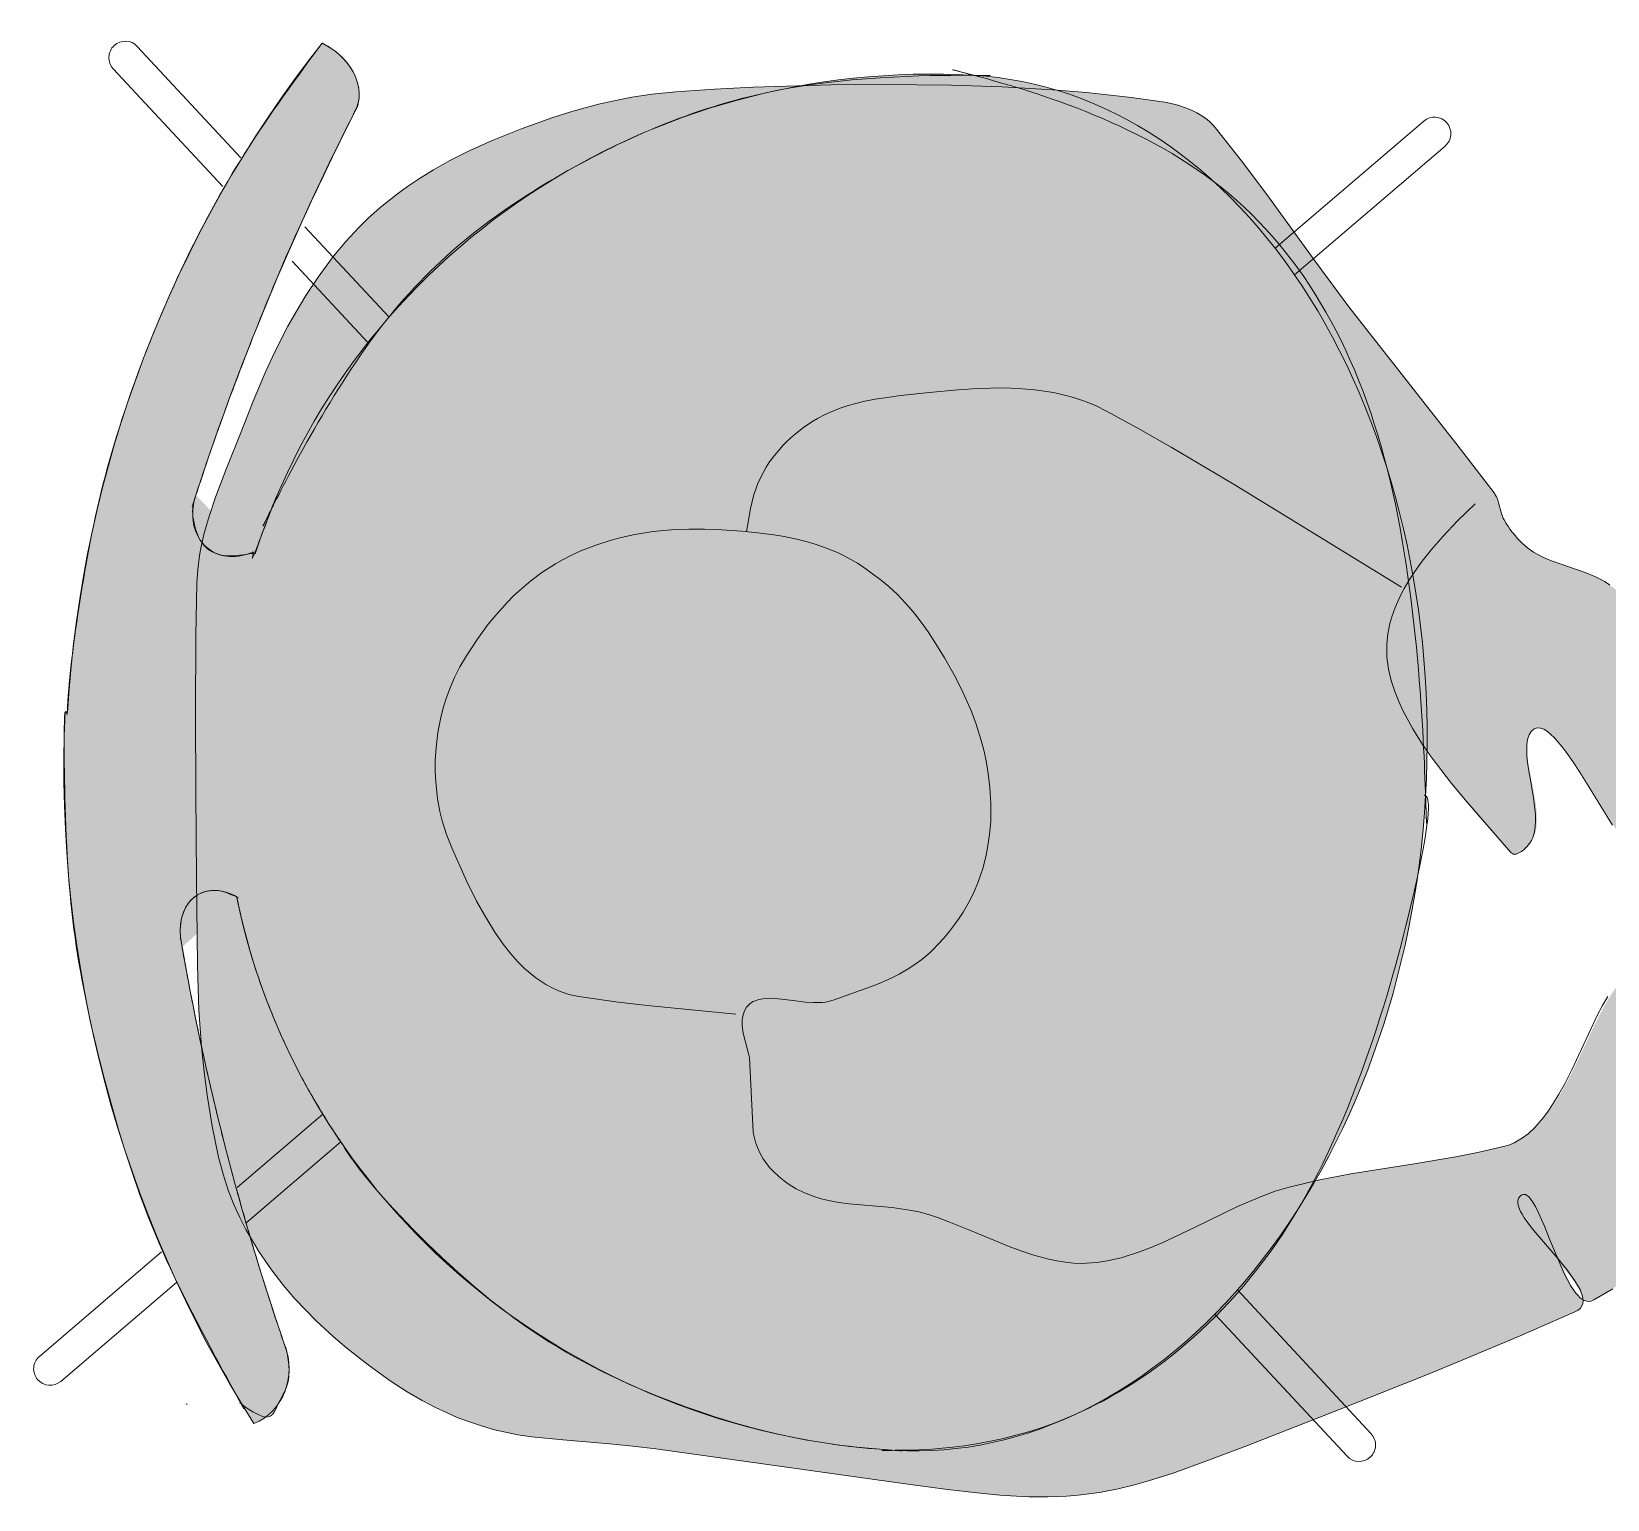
# Model space of a CAD drawing. Header units: millimetres. Extents: x 32078 to 83548, y -4690 to 56252.
# Drawn here: x 78026 to 78602, y 3146 to 3683 of the extents above; entities that cross this region are included whole.
import ezdxf

# ---------------------------------------------------------------- set-up
doc = ezdxf.new("R2010")
doc.units = ezdxf.units.MM
doc.header["$MEASUREMENT"] = 0
for name, color, linetype, lineweight in [('FURN-FREE', 1, 'Continuous', 0), ('PRES-FILL', 7, 'Continuous', 0), ('PRES-PEOP', 42, 'Continuous', 0)]:
    doc.layers.add(name, color=color, linetype=linetype, lineweight=lineweight)

# ---------------------------------------------------------------- blocks, each defined once
blk = doc.blocks.new('ANT_1')
at = {"color": 0, "linetype": 'ByBlock', "lineweight": -2}
for p, q in [((-230.6050000000032, 252.3579999999929), (-230.5850000000037, 252.3589999999967)), ((-222.1099999999915, 252.0419999999867), (-182.1699999999955, 208.8469999999943)), ((-230.9230000000016, 243.8939999999857), (-193.100000000004, 202.9899999999907)), ((249.7079999999978, 243.2329999999929), (208.2010000000091, 201.560999999987)), ((258.2300000000014, 234.763999999981), (218.905999999999, 195.2989999999845)), ((-237.2879999999968, 197.6639999999898), (-237.7749999999987, 197.336999999985)), ((-157.5270000000037, 182.1999999999971), (-129.5179999999991, 151.900999999998)), ((-170.4359999999997, 178.4900000000052), (-139.4140000000016, 144.9219999999914)), ((181.9289999999974, 175.1599999999889), (153.1639999999989, 146.2839999999851)), ((194.6730000000071, 170.9689999999682), (162.7639999999965, 138.9269999999815)), ((237.9220000000014, 154.148000000001), (237.9240000000073, 154.1489999999903)), ((-190.007999999998, -176.9710000000196), (-240.1240000000025, -227.2660000000033)), ((200.5110000000104, -183.8860000000132), (249.068000000002, -236.3980000000156)), ((-180.8860000000022, -184.8450000000012), (-231.621999999993, -235.7580000000162)), ((191.0699999999988, -191.3760000000184), (240.256000000004, -244.5679999999993)), ((-240.1019999999944, -235.7510000000038), (-240.1239999999962, -235.7599999999948)), ((248.7310000000043, -244.8740000000107), (248.7310000000007, -244.8850000000093))]:
    blk.add_line(p, q, dxfattribs=at)
at = {"color": 0, "linetype": 'ByBlock', "lineweight": -2, "extrusion": (0, 0, -1)}
for centre, radius, start, end in [((226.5099585044254, 247.9666756855586), 6.000000000000012, 47.15889444444444, 137.2503583333333), ((-10.84310449811437, -197.5296352611767), 449.2945550665205, 55.50108333333331, 90.38600277777773), ((-4.928342642921962, -185.8805704262923), 436.8134136936626, 91.1704888888889, 126.0554083333333), ((-253.9718071524039, 238.997360632522), 6.000000000000006, 135.0319611111111, 224.8725805555555), ((-244.6581340468174, -240.4625302021304), 6.000000000000006, 137.325825, 227.2958666666667), ((-244.6504633875093, -240.4851204502775), 6.000000000000004, 227.1111666666667, 317.2096027777778)]:
    blk.add_arc(centre, radius, start, end, dxfattribs=at)
at = {"color": 0, "linetype": 'ByBlock', "lineweight": -2}
for centre, radius, start, end in [((-226.5152713026782, 247.9676244759758), 5.999999999999997, 132.8928833333333, 222.7335027777778), ((253.9664626423346, 238.9966108046356), 6.000000000000006, 45.01981666666666, 135.1112805555556), ((-169.4349192846257, -727.9805375627038), 971.6445047199427, 65.2129611111111, 74.33109166666665), ((132.7071059824057, -735.342448063835), 962.6963830246401, 102.0174, 111.1355305555556), ((-235.8759852194644, -231.4913881488465), 6.000000000000004, 135.1867472222222, 225.1567888888889), ((-235.8691630908042, -231.5142489645223), 6.000000000000012, 224.9720888888888, 315.070525)]:
    blk.add_arc(centre, radius, start, end, dxfattribs=at)
for centre, major_axis, ratio, start_param, end_param in [((93.71362615288945, 189.1944012008753), (18.41705503726557, -12.11588146826803), 0.7751110379519797, 2.077604210805752, 4.019110361497601), ((-69.79697139904601, 189.0052291860629), (-18.85645010637373, -11.42001704835106), 0.7101413615132941, 2.274888714839134, 4.205581096373834)]:
    blk.add_ellipse(centre, major_axis=major_axis, ratio=ratio, start_param=start_param, end_param=end_param, dxfattribs=at)
at = {"color": 0, "linetype": 'ByBlock', "lineweight": -2, "extrusion": (0, 0, -1)}
for centre, major_axis, ratio, start_param, end_param in [((5.602032608054287, -66.64383137636469), (4.853131661300852, 259.9547020407177), 0.9615384615384603, 4.71238898038469, 6.033510042954888), ((9.50135314144336, -66.71662820161146), (4.853131661300852, 259.9547020407177), 0.9615384615384603, 0.2429364510200118, 1.570796326794897), ((-222.6850850694, 182.0806756646198), (20.94804797271574, 9.330090363337066), 0.9239178866150758, 1.587065655824202, 3.141592653589793), ((246.913086245916, 173.3136979749397), (9.336634261293677, 19.01903679660439), 0.7660621444968636, 1.570796326794897, 3.125323324560488), ((5.602729983103018, -66.64335468206264), (-249.9564442699204, 4.666472751250897), 0.7200000000000006, 4.7115489922008, 6.283185307179586), ((6.022656809937871, -66.65119433998188), (-253.4356479310827, 4.731426504006852), 0.7101157289572858, 3.141592653589793, 4.71322896856858)]:
    blk.add_ellipse(centre, major_axis=major_axis, ratio=ratio, start_param=start_param, end_param=end_param, dxfattribs=at)
at = {"color": 0, "linetype": 'ByBlock', "lineweight": -2}
blk.add_point((258.210000000011, 243.2360000000044), dxfattribs=at)
blk = doc.blocks.new('*U34')
h = blk.add_hatch(color=7)
edge = h.paths.add_edge_path()
edge.add_arc((-189.5230698579689, 3.894953851110586), 436.8134136936625, 323.9445916666666, 358.8295111111111)
edge.add_line((247.1991972945689, -5.028036447506565), (248.1122242495767, -5.046691238018866))
edge.add_arc((-201.1721346928534, -2.019808004081824), 449.2945550665204, 359.6139972222223, 394.4989166666667)
edge.add_ellipse((178.4381762329431, 231.5083815634325), major_axis=(-9.33009036333706, 20.94804797271573), ratio=0.9239178866150761, start_angle=1.272221872585407e-14, end_angle=89.06783611111112)
edge.add_line((158.93467380316, 223.2300806680296), (158.9509580197773, 223.2407149623878))
edge.add_arc((-738.9849474955117, -123.8838094883722), 962.6963830246392, 18.352088268259195, 21.135530555555476, ccw=False)
edge.add_line((174.7483423471276, 179.226403012065), (174.8475005683285, 179.2592964940332))
edge.add_line((174.8475005683285, 179.2592964940332), (174.7632560480706, 179.1814415873641))
edge.add_arc((-738.9849474955117, -123.8838094883722), 962.6963830246392, 12.01740000000001, 18.349268978559394, ccw=False)
edge.add_line((202.6133815909852, 76.55798393367604), (202.6133855943481, 76.55796512745019))
edge.add_ellipse((185.3627297543862, 78.62026789307856), major_axis=(-11.42001704835106, 18.85645010637373), ratio=0.7101413615132938, start_angle=130.3415222222222, end_angle=240.9620472222222, ccw=False)
edge.add_line((182.5489720905607, 60.23238496080012), (182.7609163116431, 60.2801789451396))
edge.add_ellipse((-70.28633080802683, 3.22126388597917), major_axis=(259.9547020407176, -4.853131661300898), ratio=0.9615384615384602, start_angle=14.30533888888888, end_angle=36.56680948074337)
edge.add_line((141.2796922553534, 148.2373896328063), (141.2795005683147, 148.2372964940341))
edge.add_line((141.2795005683147, 148.2372964940341), (141.2796552746877, 148.2374394665339))
edge.add_ellipse((-70.28633080802683, 3.22126388597917), major_axis=(259.9547020407176, -4.853131661300898), ratio=0.9615384615384602, start_angle=36.56682350138795, end_angle=90)
edge.add_line((-65.6198580567725, 253.1777081558994), (-65.619381362485, 253.1770107808361))
edge.add_ellipse((-70.28585411373933, 3.22056651092953), major_axis=(-4.666472751250939, -249.9564442699204), ratio=0.7200000000000008, start_angle=180, end_angle=270.0477989558357)
edge.add_line((-250.258324362065, 6.3718997935792), (-250.2582958129518, 6.37338180427536))
edge.add_line((-250.2582958129497, 6.37338180426832), (-250.25835027844, 6.370465271514149))
edge.add_line((-250.2583502784466, 6.370465271521551), (-250.258324362063, 6.371899793578482))
edge.add_ellipse((-70.29369377164403, 2.800639684095586), major_axis=(-4.731426504006896, -253.4356479310827), ratio=0.7101157289572858, start_angle=269.9522072734702, end_angle=360)
edge.add_line((-75.02512027566263, -250.6350082469944), (-75.02560038454249, -250.6345009173301))
edge.add_ellipse((-70.35912763328815, -0.6780566474099032), major_axis=(259.9547020407176, -4.853131661300898), ratio=0.9615384615384602, start_angle=270, end_angle=346.0807666666667)
edge.add_line((180.8396707460779, -65.51667338453717), (182.3148174292, -65.897430864542))
edge.add_ellipse((185.5519017691986, -84.8903296588569), major_axis=(-12.11588146826803, -18.41705503726558), ratio=0.7751110379519797, start_angle=119.0379527777778, end_angle=230.2780611111111, ccw=False)
edge.add_line((203.9136546580412, -84.16156648722153), (203.9136485167255, -84.16158838126012))
edge.add_arc((-731.6230369943805, 178.2582157786592), 971.6445047199425, 335.213116897576, 344.3310916666666, ccw=False)
edge.add_line((150.5072419831995, -229.0981570245422), (150.5065005683136, -229.1007035059738))
edge.add_line((150.5065005683136, -229.1007035059738), (150.5061343833659, -229.1005555235797))
edge.add_line((150.5061343833659, -229.1005555235797), (150.5055005683244, -229.0987035059679))
edge.add_line((150.5055005683244, -229.0987035059679), (150.5383184758102, -228.9914209544977))
edge.add_ellipse((169.671198543263, -238.0897897518835), major_axis=(19.01903679660439, -9.336634261293678), ratio=0.7660621444968636, start_angle=180.9321638888889, end_angle=270)
edge.add_line((162.5187564786756, -252.659553866547), (163.6179454810626, -253.1991566765691))
at = {"color": 0}
blk.add_rational_spline([(163.6179454810626, -253.1991566765746), (244.3956380618765, -142.2440036543057), (247.1991972945689, -5.028036447503837), (247.6557107720728, -5.037363842761806), (248.1122242495767, -5.046691238018866), (249.0632559276128, 136.1162228151934), (169.1080861778173, 252.4564290876915), (150.0661567962379, 243.9753090432869), (158.9346738031454, 223.2300806680259), (158.9428159114614, 223.2353978152087), (158.9509580197773, 223.2407149623878), (167.3843117158685, 201.425456879947), (174.7483423471276, 179.2264030120632), (174.7979214577354, 179.2428497530491), (174.8475005683285, 179.2592964940332), (174.805378308185, 179.2203690406977), (174.7632560480706, 179.1814415873641), (191.526487828829, 128.639939812193), (202.6133815909852, 76.55798393367968), (202.6133835926594, 76.55797453056311), (202.6133855943481, 76.55796512745019), (207.6479790385347, 47.05271919769166), (182.5489720905462, 60.23238496079739), (182.6549442011019, 60.2562819529694), (182.7609163116431, 60.2801789451396), (171.0129643532273, 108.1699772470038), (141.2796922553534, 148.2373896328054), (141.2795964118268, 148.2373430634207), (141.2795005683147, 148.2372964940341), (141.2795779214939, 148.237367980284), (141.2796552746877, 148.2374394665339), (65.21804999948654, 250.7350764623707), (-65.61985805678705, 253.1777081558985), (-65.61961970962875, 253.1773594683673), (-65.619381362485, 253.1770107808361), (-245.7382225845649, 256.5396752922798), (-250.2583243620757, 6.37189979357936), (-250.258310089077, 6.372640798956127), (-250.2582958129497, 6.373381804275596), (-250.2583230456949, 6.371923537891234), (-250.25835027844, 6.370465271514149), (-250.2583373217349, 6.371182532575403), (-250.2583243620757, 6.37189979357845), (-255.1439419148665, -247.2723441011531), (-75.02512027566263, -250.6350082469871), (-75.02536033010983, -250.6347545821627), (-75.02560038454249, -250.6345009173301), (128.3684962364641, -254.4316945140763), (180.8396707460779, -65.51667338452808), (181.5772440876462, -65.70705212453959), (182.3148174292, -65.897430864542), (209.2685806552036, -53.96520079176389), (203.9136546580412, -84.16156648722153), (203.9136515873834, -84.16157743423992), (203.9136485167255, -84.16158838126012), (182.98889898778, -158.7591245014301), (150.507241983214, -229.0981570245413), (150.5068712757638, -229.0994302652571), (150.5065005683136, -229.1007035059738), (150.5063174758398, -229.1006295147772), (150.5061343833659, -229.1005555235797), (150.5058174758306, -229.0996295147734), (150.5055005683244, -229.0987035059679), (150.5219095220527, -229.0450622302333), (150.5383184758102, -228.9914209544977), (143.8066565910704, -243.4735979856277), (162.5187564786902, -252.6595538665542), (163.0683509798691, -252.9293552715581), (163.6179454810626, -253.1991566765746)], [1, 0.954018458761833, 1, 1, 1, 0.954018458761833, 1, 0.7128353987122346, 1, 1, 1, 0.9997050096312174, 1, 1, 1, 1, 1, 0.9984737766805626, 1, 1, 1, 0.5691322564512941, 1, 1, 1, 0.9811892478442809, 1, 1, 1, 1, 1, 0.8932412642455915, 1, 1, 1, 0.7068117680607829, 1, 0.9999999999957255, 1, 1, 1, 0.999999999995883, 1, 0.7068118065158087, 1, 1, 1, 0.7875766260787885, 1, 1, 1, 0.5646781698281227, 1, 1, 1, 0.9968360298930732, 1, 1, 1, 1, 1, 1, 1, 1, 1, 0.7128353987122346, 1, 1, 1], degree=2, knots=[0, 0, 0, 0.03448275862068965, 0.03448275862068965, 0.06896551724137931, 0.06896551724137931, 0.1034482758620689, 0.1034482758620689, 0.1379310344827586, 0.1379310344827586, 0.1724137931034482, 0.1724137931034482, 0.2068965517241378, 0.2068965517241378, 0.2241379310344826, 0.2241379310344826, 0.2413793103448275, 0.2413793103448275, 0.2758620689655172, 0.2758620689655172, 0.3103448275862069, 0.3103448275862069, 0.3448275862068964, 0.3448275862068964, 0.3793103448275861, 0.3793103448275861, 0.4137931034482755, 0.4137931034482755, 0.4310344827586206, 0.4310344827586206, 0.4482758620689654, 0.4482758620689654, 0.4827586206896549, 0.4827586206896549, 0.5172413793103448, 0.5172413793103448, 0.5517241379310345, 0.5517241379310345, 0.5862068965517239, 0.5862068965517239, 0.6206896551724138, 0.6206896551724138, 0.6551724137931033, 0.6551724137931033, 0.6896551724137929, 0.6896551724137929, 0.7241379310344825, 0.7241379310344825, 0.7586206896551724, 0.7586206896551724, 0.7931034482758622, 0.7931034482758622, 0.8275862068965517, 0.8275862068965517, 0.8620689655172412, 0.8620689655172412, 0.8965517241379309, 0.8965517241379309, 0.9051724137931034, 0.9051724137931034, 0.9137931034482757, 0.9137931034482757, 0.9224137931034483, 0.9224137931034483, 0.9310344827586206, 0.9310344827586206, 0.9655172413793103, 0.9655172413793103, 1, 1, 1], dxfattribs=at)
at = {"color": 0, "linetype": 'Continuous', "lineweight": 0, "rotation": 270}
blk.add_blockref('ANT_1', (-3.642499431676697, 8.823296494033457), dxfattribs=at)
blk = doc.blocks.new('SERIES 7_1')
at = {"color": 0, "linetype": 'Continuous', "lineweight": 0, "rotation": 89.99999999999997}
blk.add_blockref('*U34', (-5.046691238017047, -248.1122242495912), dxfattribs=at)
blk = doc.blocks.new('*U123')
at = {"layer": 'PRES-FILL', "linetype": 'ByBlock', "lineweight": -2, "extrusion": (0, 0, -1)}
h = blk.add_hatch(color=0, dxfattribs=at)
edge = h.paths.add_edge_path(flags=16)
edge.add_spline(control_points=[(87.07831214767793, -291.0744552105898), (88.89239608467324, -288.4548494400951), (89.38684500834643, -283.2889002702796), (89.49025166835781, -277.403629799308)], knot_values=[0, 0, 0, 0, 1, 1, 1, 1], degree=3, periodic=0)
edge.add_spline(control_points=[(89.49025166835781, -277.403629799308), (94.07544578355737, -264.2978469137597), (102.2647964179196, -248.1244687475628), (94.97166972404375, -247.5728208029323), (87.95137615259591, -247.0418098000373), (89.7245452563293, -264.0690811901804), (89.49025166835781, -277.403629799308)], knot_values=[0, 0, 0, 0, 0.5095306753181346, 0.5095306753181346, 0.5095306753181346, 1, 1, 1, 1], degree=3, periodic=0)
edge.add_spline(control_points=[(89.49025166835781, -277.403629799308), (87.52906642852759, -283.0092524418214), (86.22724547800317, -288.0536722698598), (87.07831214767793, -291.0744552105898)], knot_values=[0, 0, 0, 0, 1, 1, 1, 1], degree=3, periodic=0)
edge.add_spline(control_points=[(87.07831214767793, -291.0744552105898), (85.95999222934188, -292.6893514408366), (84.34017201390816, -293.3365619410179), (82.00130538464873, -292.5880610099703), (63.59383381523367, -286.6971694839449), (44.85866232326953, -280.6748171648869), (26.44999149456271, -274.1039725800074), (3.9773302364556, -266.0825154139529), (-18.35495155215904, -258.1142490278435), (-40.76494914466457, -249.8098054022121), (-62.09082103254332, -241.9071048271726), (-84.02545566087065, -234.3002088238354), (-102.0363383753938, -220.28688754615), (-117.4488240069113, -208.2952424799223), (-129.9151441368886, -193.2241611071513), (-142.6432244094249, -178.5923170648311), (-163.0005941388226, -155.1900558744019), (-182.8546414146549, -131.3060623629353), (-203.2343677893878, -107.9247166534042), (-213.197934575488, -96.49367016924225), (-224.2374659782072, -86.03110257819935), (-234.3364193446832, -74.70105654422514), (-246.7178919629878, -60.8102453242609), (-254.7748833752121, -44.37492258180282), (-259.7027346674295, -25.0047483518938), (-268.8092894338042, 10.790883861162), (-269.3557246566997, 46.90065336134285), (-252.6851600430382, 77.8655391338616), (-241.2536237630848, 99.0991459922443), (-227.3397290833382, 117.7993371364064), (-211.9662182720931, 135.6688070435994), (-198.2174307193054, 151.649772514349), (-184.4468728898428, 167.5986870604975), (-170.599847507372, 183.4938566907513), (-153.8705150601891, 202.6976618188055), (-137.0851828110754, 221.9010084819602), (-119.849793029447, 240.5959913312399), (-106.8232585273654, 254.7256885524985), (-88.38601897300396, 262.3861756959013), (-71.0711607723133, 271.4910562303339), (-49.31172820179199, 282.9330808634113), (-28.25311481854442, 292.6512301065886), (-3.265834411598917, 297.327335357113), (21.50146026010043, 301.9622726039379), (44.73838342505769, 298.5593976669115), (68.35236469290976, 290.7234910957341), (91.13489496556576, 283.1634876956668), (111.8712580557258, 273.757788462317), (130.4584782136226, 259.7759117501701), (157.4580053185782, 239.466039910214), (182.7918153615101, 217.5136692575397), (207.6003872518631, 194.9019255928797), (226.2076064090579, 177.9423975816535), (243.9963418850166, 159.9594654293614), (260.3465887235943, 140.7443127179795), (265.3696622714488, 134.8410914237247), (270.063062016452, 127.4894450132851), (269.8281436665493, 119.5425549638967), (269.0001458406332, 91.53279035792366), (265.0361819725149, 65.12352676319279), (263.161836492407, 37.95410509096109), (261.1843437510397, 9.289520726677438), (260.2340487209149, -19.56111516154488), (257.920265561479, -48.25189084417798), (257.6397211215371, -51.73062547016161), (254.993459108955, -54.59069810862275), (254.1837163049349, -58.03427320504125), (253.3515663618018, -61.57313863997115), (253.2291796872669, -65.17489315883722), (253.4760670081741, -68.77246832678065), (254.4084206014231, -82.3584723509266), (267.5626279749122, -92.20125338997605), (268.1809031531375, -106.6588880038908), (268.9817591903047, -125.38596030396), (262.4752963331994, -142.6908594273555), (255.5529541847209, -157.7631315541948), (248.2408484707121, -173.68405033819), (230.6169023985931, -188.9544215020287), (215.0945164613659, -195.908435616213), (194.6235048089584, -205.0794293369763), (227.542147699809, -119.8030906882996), (210.4050449187998, -122.7259414140281), (200.6489644700705, -124.3899080240444), (194.8665631468029, -152.8433226549969), (181.9270150395387, -153.2528445356438), (179.8478432335687, -153.3186479424257), (175.6591534204563, -153.301155687579), (175.5916423200251, -151.0476115536439), (174.6981617055499, -121.2229162775329), (175.9042505497055, -84.15658467014873), (191.9475750213824, -63.78702212475764), (196.1806730425669, -58.4124281586046), (202.3631110609931, -54.47162794200267), (209.6942834992224, -51.72211669213721)], knot_values=[0, 0, 0, 0, 0.004098381531734696, 0.004098381531734696, 0.004098381531734696, 0.03635368013720219, 0.03635368013720219, 0.03635368013720219, 0.07572982011414187, 0.07572982011414187, 0.07572982011414187, 0.1132010653974124, 0.1132010653974124, 0.1132010653974124, 0.14526640270913, 0.14526640270913, 0.14526640270913, 0.1965519000639748, 0.1965519000639748, 0.1965519000639748, 0.2216251747810174, 0.2216251747810174, 0.2216251747810174, 0.25236539637566, 0.25236539637566, 0.25236539637566, 0.3091726121130702, 0.3091726121130702, 0.3091726121130702, 0.3481271264153437, 0.3481271264153437, 0.3481271264153437, 0.3829647993414165, 0.3829647993414165, 0.3829647993414165, 0.4250540564899624, 0.4250540564899624, 0.4250540564899624, 0.4568651827461615, 0.4568651827461615, 0.4568651827461615, 0.4968419500255261, 0.4968419500255261, 0.4968419500255261, 0.5364667654958765, 0.5364667654958765, 0.5364667654958765, 0.5746963866582342, 0.5746963866582342, 0.5746963866582342, 0.630228181300859, 0.630228181300859, 0.630228181300859, 0.6718787961638446, 0.6718787961638446, 0.6718787961638446, 0.6846745725113127, 0.6846745725113127, 0.6846745725113127, 0.7297748169105458, 0.7297748169105458, 0.7297748169105458, 0.7773569765908894, 0.7773569765908894, 0.7773569765908894, 0.78312627708974, 0.78312627708974, 0.78312627708974, 0.7890552252170661, 0.7890552252170661, 0.7890552252170661, 0.8114455046014806, 0.8114455046014806, 0.8114455046014806, 0.8404477855449914, 0.8404477855449914, 0.8404477855449914, 0.8710830444871903, 0.8710830444871903, 0.8710830444871903, 0.9114849997865957, 0.9114849997865957, 0.9114849997865957, 0.9344856628054873, 0.9344856628054873, 0.9344856628054873, 0.9381814897131244, 0.9381814897131244, 0.9381814897131244, 0.9870941822375215, 0.9870941822375215, 0.9870941822375215, 1, 1, 1, 1], degree=3, periodic=0)
edge.add_line((209.6942834992224, -51.72211669213721), (193.9554313921108, -0.02416496867954265))
edge.add_spline(control_points=[(193.9554313921108, -0.02416496867954265), (187.0334699935411, 22.71264097993844), (179.5682325627713, 45.27655141681316), (171.5461613383741, 67.66414764717774), (163.0286974002884, 91.4342611524844), (139.5974247022968, 107.5570674201881), (118.727084608603, 121.898021075016), (107.4085535302511, 129.6754951798357), (96.13803730566724, 136.5337036815472), (80.50538087006134, 136.889317852736), (68.37265735134861, 137.1653149897029), (58.48686090826232, 133.788806689874), (50.14550819516444, 127.2132180820699)], knot_values=[0, 0, 0, 0, 0.3242048070790112, 0.3242048070790112, 0.3242048070790112, 0.6684304659642469, 0.6684304659642469, 0.6684304659642469, 0.8551130404015013, 0.8551130404015013, 0.8551130404015013, 1, 1, 1, 1], degree=3, periodic=0)
edge.add_line((50.14550819516444, 127.2132180820699), (43.44551937063079, 121.931536357064))
edge.add_spline(control_points=[(43.44551937063079, 121.931536357064), (52.97537610726431, 111.9743174005489), (61.70828375138808, 101.2227619635232), (66.21967390883219, 86.38209284510958), (72.00109886935388, 67.36351722243126), (70.56204819516279, 51.92159684377111), (65.78859446714341, 32.36011425747711), (60.91834914835636, 12.4019823846611), (52.41068678936426, -3.899051625012362), (40.46282677565614, -16.59624482723302), (29.76929379774811, -27.9604434435023), (15.70692158863676, -35.86571801296668), (-4.085994196808315, -37.78828460554359), (-21.39602580968494, -39.46967853733076), (-32.80868237360846, -32.61645050877269), (-46.03115763620008, -27.6878752554112), (-56.1175780057456, -23.92824017645034), (-63.9562968333048, -4.318340353158419), (-73.3699853371727, -9.364488506849739), (-78.17783261313161, -11.94170461558679), (-80.01234252599534, -18.39455939167237), (-82.95708621914673, -23.17112827469828), (-90.37560748167016, -35.2044600390218), (-104.8919222977565, -43.48754374749842), (-103.9488796295482, -59.94721314539493), (-102.631669643808, -82.93752061140549), (-81.87161202239804, -92.77921701142623), (-71.79374211275717, -109.5896862432128), (-62.75094410459133, -124.6735957450292), (-56.88481326244801, -143.0784906290864), (-45.74386686034268, -155.8284881344516), (-27.61782189123915, -176.5724195560542), (8.658404096131562, -176.6467294013273), (33.86351756972726, -189.2710082729172), (57.29500610366813, -201.0069461387902), (80.00715993152699, -218.5647198102015), (102.9092625649428, -230.210660226192), (126.4267073182418, -242.1695080541467), (170.3451343521374, -203.4649171256606), (183.9370973615805, -215.0859390001569), (185.4372476237259, -216.3685557200224), (186.1864357418381, -221.3471233283926), (185.6590915353445, -224.0190201072401), (183.9894642690415, -232.4785265553364), (161.5987339165004, -243.6861511579482), (165.3047475051135, -244.3993410344556), (170.2820739891831, -245.3571839500946), (189.8162513641655, -233.9521160573859), (202.0941385273254, -232.4393783165215), (206.9790718613949, -231.8375139307318), (219.1576623974397, -228.4554485970802), (217.4211306994621, -233.8441241849796), (214.2524660099807, -243.6768880085583), (208.3265807279386, -250.789508595677), (201.697321179985, -257.1143157225742), (184.8370183136794, -273.2002998294483), (168.6169997197867, -289.941646781539), (141.3669247969447, -295.3527005507131), (121.8067194644391, -299.2367751116544), (104.273365735251, -296.6543974041779), (90.11643816896685, -293.8974959615152), (88.4524282129496, -293.5734488526214), (87.50048847748985, -292.5729312999538), (87.07831214767793, -291.0744552105898)], knot_values=[0, 0, 0, 0, 0.0445675321191511, 0.0445675321191511, 0.0445675321191511, 0.1016815997639398, 0.1016815997639398, 0.1016815997639398, 0.1599537725823565, 0.1599537725823565, 0.1599537725823565, 0.2121083342373425, 0.2121083342373425, 0.2121083342373425, 0.2577204674264914, 0.2577204674264914, 0.2577204674264914, 0.2925144935189276, 0.2925144935189276, 0.2925144935189276, 0.3102848248294786, 0.3102848248294786, 0.3102848248294786, 0.3550525854241348, 0.3550525854241348, 0.3550525854241348, 0.4175826737119677, 0.4175826737119677, 0.4175826737119677, 0.4736904586800346, 0.4736904586800346, 0.4736904586800346, 0.5649764407445235, 0.5649764407445235, 0.5649764407445235, 0.6498388415546573, 0.6498388415546573, 0.6498388415546573, 0.7369813565731338, 0.7369813565731338, 0.7369813565731338, 0.746599309966639, 0.746599309966639, 0.746599309966639, 0.7770507628045908, 0.7770507628045908, 0.7770507628045908, 0.817948298408715, 0.817948298408715, 0.817948298408715, 0.8342199689575515, 0.8342199689575515, 0.8342199689575515, 0.8639110295738617, 0.8639110295738617, 0.8639110295738617, 0.9394247835290591, 0.9394247835290591, 0.9394247835290591, 0.9936288375354178, 0.9936288375354178, 0.9936288375354178, 1, 1, 1, 1], degree=3, periodic=0)
at = {"layer": 'PRES-PEOP', "color": 0, "linetype": 'ByBlock', "lineweight": -2, "extrusion": (0, 0, -1), "flags": 128}
for points in [[(250.0909720860291, -46.66407326138142), (241.0997422572473, -47.08284433815425), (233.4888562423439, -47.75845148740336), (227.074341097963, -48.61745752841671), (221.6818334456257, -49.59501629177248), (217.1538188858685, -50.63732858122239), (213.3522378069538, -51.70184425009211), (210.1584884704062, -52.75631798081304), (207.4720734470611, -53.77737236739631), (203.0303050238726, -55.7958331584523), (199.9301959301665, -57.51241180420038), (197.7433048061357, -58.91908382373367), (194.6972450497051, -61.22851791949506), (191.9475750213824, -63.78702212475764), (188.8824407672946, -67.38823598274757), (186.3795288098554, -71.12328890173376), (184.337117969837, -74.91666410335165), (182.6717268655193, -78.70986622611235), (181.3148627288756, -82.45813382055348), (180.2103474212636, -86.12775579129084), (178.5374528254979, -93.3716939557271), (177.45185589006, -100.0468448263928), (176.7514307355814, -106.1016383823298), (175.9843713139198, -117.0673089100819), (175.7036357506367, -125.5037429686563), (175.5916423200251, -151.0476115536439), (175.6042954670411, -151.2731186047822), (175.6399966535464, -151.4777053629296), (175.6954893281218, -151.6632642330806), (175.7678741373529, -151.8315172884395), (175.8545730188489, -151.9840316130576), (175.9532967590276, -152.1222332597608), (176.0620156889199, -152.2474199486387), (176.3066082022342, -152.4665595288316), (176.5727389222084, -152.6453115732875), (176.8507200871609, -152.7907991667744), (177.1331629254273, -152.9089027314403), (177.4145086023127, -153.0044766093852), (177.6906490573383, -153.0815278326481), (178.2337327547648, -153.195718826224), (178.7274814728808, -153.2662440584681), (179.166543882413, -153.3079747181837), (179.9325203304979, -153.342532679846), (180.4891697738349, -153.3418965823221), (180.8877485884368, -153.3296076749175), (181.1723017021795, -153.3150652436452), (181.5704068335763, -153.2866680547304), (181.9270150395387, -153.2528445356438), (183.0373210115649, -153.0573009991931), (184.0861929549719, -152.7301334616859), (185.0783929744357, -152.2922032358256), (186.0182507118152, -151.7619376066432), (186.9097041944042, -151.1555838303029), (188.5871425162259, -149.7458227877723), (190.1052300075535, -148.1779012905754), (191.4856678188953, -146.5270512837742), (192.7464740198775, -144.8496362937731), (195.0370761594095, -141.4599827065686), (198.8818486751261, -135.221081840391), (200.292575974534, -132.9374743853623), (201.5219425579562, -131.0257226336762), (202.5977474636238, -129.4464065310603), (203.5418081412136, -128.1543629624866), (204.3717262839418, -127.104880346109), (205.8372597244306, -125.4813952332406), (206.9513345386877, -124.4688596307533), (207.7974818845105, -123.8399902498495), (209.0870154599834, -123.1292120160942), (210.4050449187998, -122.7259414140281), (211.826648205657, -122.7025513607878), (212.9430535822976, -123.1482292523142), (213.7964066731147, -123.9898677662277), (214.4240249806317, -125.1629325509348), (214.8589014992831, -126.6105628328587), (215.1301584683169, -128.2827612034598), (215.2634560501465, -130.1356640229642), (215.2813602692841, -132.1308846837783), (215.2036741383999, -134.2349227082741), (215.0477355274634, -136.4186323185349), (214.5501762967469, -141.0022295853705), (213.8933670974657, -145.6435209772026), (213.1544849982092, -150.2181931265804), (210.0135855484623, -168.0627799309223)], [(267.4598670843916, -101.5492990342609), (266.8383030710247, -99.34986719546578), (266.1196876156682, -97.34391208425222), (265.3450841330778, -95.50591518941656), (263.6890029354254, -92.14943566999864), (257.2634005083964, -80.79957749450114), (255.8837768421508, -77.92274201635155), (255.0018938683206, -75.72134811607248), (254.4475591076698, -74.03812041244237), (253.8197770581755, -71.45022352336673), (253.4760670081741, -68.77246832678065), (253.4015015383193, -67.42152075772901), (253.3677726275273, -66.24010091745004), (253.3645981609734, -65.20731668069493), (253.4237938388178, -63.40324526032782), (253.5271530514001, -62.05395045371552), (253.6405736522502, -61.04465492755116), (253.8725011535353, -59.53585277858656), (254.1837163049349, -58.03427320504125), (254.3560411555663, -57.39615901700017), (254.5512133457814, -56.80854355158954), (254.9868865142926, -55.72939705004683), (256.7861976812565, -52.06042946762318), (257.1880764280577, -51.13715222262545), (257.4487262694965, -50.43517440730648), (257.6149133061626, -49.90154089807038), (257.8075533237861, -49.08690910297446), (257.8747412918165, -48.67218513807165), (257.920265561479, -48.25189084417798), (259.4372917862711, -26.70954765084025), (261.2444418074738, 5.645444268382562), (263.161836492407, 37.95410509096109), (264.8599891598642, 58.25439191248734), (267.793768270807, 88.67089751811), (269.0192359223147, 104.0149670068495), (269.8281436665493, 119.5425549638967), (269.8216771700827, 121.0155758899782), (269.715661346796, 122.3842369936683), (269.5335224101364, 123.6555613357559), (269.2942412503689, 124.8362464028323), (269.0131503130906, 125.9326401022263), (268.3491521169999, 127.9588411578443), (267.6352374645285, 129.697523990435), (266.9202312804555, 131.1904385981106), (266.2331006035674, 132.4734857483418), (264.9119178905094, 134.6628333148183), (263.8388088866704, 136.2548045315198), (262.1306859565448, 138.5558137225307), (260.3465887235943, 140.7443127179795), (254.1300709461793, 147.9305557759435), (242.9695326533256, 160.1878097297886), (234.3785159983163, 169.1354623148145), (221.1665218823473, 182.2042781286873), (207.6003872518631, 194.9019255928797), (188.8690671982695, 211.7375215550346), (174.6144890056094, 224.1444653445578), (152.8267497413835, 242.2985598652813), (141.7217537373144, 251.1309100056169), (130.4584782136226, 259.7759117501701), (123.4049339027551, 264.7995288907478), (117.0558820584338, 268.8735585922404), (111.3683771468641, 272.2088810227724), (106.2930845463416, 274.9628664284974), (97.19568810224882, 279.4416036493931), (90.19784288966912, 282.5409279718951), (79.43071058287023, 286.8219833046678), (68.35236469290976, 290.7234910957341), (59.5383031481033, 293.4445512266393), (51.83160202301224, 295.4523504952449), (45.07998631958617, 296.9000140265998), (39.15760244341072, 297.9142856177496), (33.95861774381046, 298.5979637734999), (29.39279718986654, 299.0330797419083), (21.35552726171591, 299.4103336945263), (15.27991761821613, 299.3567802154284), (10.69173482929182, 299.118595751097), (3.751879115523479, 298.4299740515416), (-3.265834411598917, 297.327335357113), (-12.4859969984318, 295.344994930987), (-20.28084655223211, 293.2536368538495), (-26.92493009368627, 291.1718054332086), (-32.62517644772015, 289.1716097251774), (-42.40119507051713, 285.3063300503272), (-49.61468122984661, 282.134077011804), (-60.34001144774084, 276.9991975214143), (-71.0711607723133, 271.4910562303339), (-84.17320230606128, 264.8079915647322), (-93.89653641636687, 259.7095108682552), (-100.9611452354729, 255.6237726225736), (-106.0597600363035, 252.3221344938211), (-109.7410816355332, 249.6744246147573), (-112.409085474872, 247.5761608941975), (-116.2425367656979, 244.2239803420016), (-119.849793029447, 240.5959913312399), (-132.7141492879746, 226.4764150680567), (-151.7457676101913, 205.0630254053613), (-170.599847507372, 183.4938566907513), (-191.3195879308478, 159.6134896653166), (-211.9662182720931, 135.6688070435994), (-217.6599577846428, 128.9192570921077), (-222.5198042792617, 122.9247244792277), (-230.725973730463, 112.2065976106751), (-236.6101614282015, 103.9529473193325), (-240.8593724437815, 97.62780089974694), (-246.9520361232135, 87.90237362137123), (-252.6851600430382, 77.8655391338616), (-255.6143822339363, 72.04614680635859), (-258.0044339216547, 66.48317890906037), (-259.9417265634474, 61.17948359751608), (-261.4991991205025, 56.13440988475486), (-262.7384347551124, 51.34461078514141), (-264.50672233363, 42.21993934819329), (-265.485453676818, 34.09769972954382), (-265.9280719948365, 26.89815375900071), (-266.0129736210656, 20.53649850744841), (-265.5189487371972, 9.286634857504396), (-264.6435367935846, 0.7710611355287256), (-263.7208086612445, -5.648656492907321), (-261.9356686981264, -15.31493950914592), (-259.7027346674295, -25.0047483518938), (-257.7072162146069, -32.17580147938133), (-255.7092521375234, -38.20736506692629), (-253.7604042744497, -43.30490697451023), (-251.8963439241052, -47.63144048594404), (-250.1402043174967, -51.31742136741377), (-248.5054736092497, -54.46811426678323), (-245.4184304290611, -59.81903494204744), (-242.908997963219, -63.7002783281132), (-240.9148184588921, -66.53924378903321), (-237.7390407942003, -70.68540710665548), (-234.3364193446832, -74.70105654422514), (-226.6150156340154, -83.07341130360874), (-214.7888087521569, -95.3829759897053), (-208.9379129411755, -101.5874928220946), (-203.2343677893878, -107.9247166534042), (-172.9335290726667, -143.2453998736746), (-142.6432244094249, -178.5923170648311), (-133.06508767388, -189.617799585234), (-125.7495006405661, -197.8068284839901), (-120.1197960057179, -203.7976282769523), (-115.7880583052829, -208.1611192454948), (-112.4654440840022, -211.3419800694683), (-107.3445555412836, -215.9375527331504), (-102.0363383753938, -220.28688754615), (-98.65564059196913, -222.8107014972338), (-92.06565932169178, -227.1917744129241), (-86.06377102840634, -230.6890298361686), (-80.65947674448398, -233.5248641725193), (-75.83246385275561, -235.8567089627613), (-67.21170288761641, -239.6579160075999), (-54.02199953622039, -244.8780394506975), (-40.76494914466457, -249.8098054022121), (-7.166617464856245, -262.0675061049333), (26.44999149456271, -274.1039725800074), (40.3015481907205, -278.9374622255564), (61.18141056354216, -285.8836156645484), (82.00130538464873, -292.5880610099703), (83.30673196481803, -292.8756118907404), (84.43141388728691, -292.8711745937399), (85.39729312926647, -292.6175259179799), (86.2239254842425, -292.1525599912129), (86.9287231693088, -291.5097930594711), (87.52717375093198, -290.7188186544154), (88.03303764337761, -289.8057178780655), (88.45852622247185, -288.7934290995327), (88.81446240629884, -287.702080955125), (89.11042538008041, -286.5492921768237), (89.56120346807438, -284.0781092537072), (89.85717661080707, -281.5195826437193), (90.04384459777066, -278.9517618588798), (90.22273145876534, -273.8347179729099), (90.32098710007267, -264.6120290313993), (90.39705472771311, -261.2975093218047), (90.52411307674629, -258.5525156527583), (90.70072790911217, -256.3098924339647), (90.91817575184541, -254.4965934138017), (91.16518854007882, -253.042169118431), (91.43051913466479, -251.8829233501747), (91.7041987867342, -250.9635262393203), (92.28613636915543, -249.5884406935511), (92.81712487467303, -248.7704368532141), (93.27330994935619, -248.2869984399949), (94.0578558231282, -247.7859745273963), (94.97166972404375, -247.5728208029323), (95.80039906911406, -247.6431471414908), (96.4083087023464, -247.9483287305193), (96.8265201132017, -248.4526040413839), (97.08258111408213, -249.1243349237484), (97.20083848165814, -249.9355786040469), (97.20277372778219, -250.8617018400982), (97.10730553739268, -251.8810332011271), (96.93106207754317, -252.9745498210177), (96.68862607995106, -254.1255953156651), (96.04288974092924, -256.5845148492226), (95.26218932202755, -259.1235953496944), (94.41206039733515, -261.668919169846), (92.62478833355271, -266.7413814488682), (89.45458678159775, -275.9213055405344), (88.4438661809836, -279.2459201818056), (87.71436450517649, -282.0171415274817), (87.228099239539, -284.2985700263889), (86.94145142328489, -286.1596639368072), (86.81195057966397, -287.6676444013065), (86.80158279139141, -288.8835000808467), (86.87806993735285, -289.8604056383047), (87.01501844761515, -290.6435024583407), (87.423384576854, -291.8399510997406), (87.880545510925, -292.5806909188541), (88.31388097525632, -293.0418331150504), (89.11765267392911, -293.5723303560808), (90.11643816896685, -293.8974959615152), (92.74608272032492, -294.4196169175848), (97.97717238970654, -295.4272416016756)], [(167.4050744252163, -213.9570956436146), (163.7158816602096, -215.2005775188372), (160.0862663194857, -216.5926124120961), (152.9235502221563, -219.6188903943912), (139.7032043785657, -225.3683306726598), (134.6688527242586, -227.3828373311189), (130.2875034316603, -228.9685373248794), (126.4978098455176, -230.169916114537), (123.2328131697213, -231.0447362474952), (120.4265713919085, -231.6524498683066), (115.6587467149802, -232.3040971592709), (112.2280160108203, -232.3986702010297), (109.7509627482505, -232.2197699736862), (106.2111714988496, -231.5077773582016), (104.528587809029, -230.9360686074288), (102.9092625649428, -230.210660226192), (94.38154389983538, -225.6247589702325), (86.90415843266237, -221.2510644161885), (73.77300060228299, -213.081596913762), (53.93211169551068, -200.5702580415673), (43.93012546960381, -194.6622010176434), (33.86351756972726, -189.2710082729172), (29.00863027010928, -187.0405907526074), (24.25734093318169, -185.1751697964137), (14.95439863566571, -182.122955030587), (-1.94085395053844, -177.4787472399621), (-14.48287398447428, -173.8535362476541), (-19.03316903905943, -172.3226308201556), (-22.91124279925134, -170.8669648590876), (-29.40663509817387, -167.9923753990952), (-33.98355656704371, -165.5053105932893), (-37.22173572202882, -163.4213354904932), (-41.72325767812436, -159.8953454434959), (-43.79747441113432, -157.9338026148107), (-45.74386686034268, -155.8284881344516), (-47.75447830258781, -153.3672976346425), (-49.54310137007269, -150.9519151260829), (-52.67979444271623, -146.1797781302084), (-55.23425821999263, -141.7909725131249), (-57.35910637082998, -137.8271141571604), (-64.40944968188705, -123.5205607447497), (-67.98312300500402, -116.4220873414306), (-69.84922317924793, -112.9618682181026), (-71.79374211275717, -109.5896862432128), (-73.79612553162588, -106.5256074393474), (-75.86337383277714, -103.778374436195), (-80.1054577289251, -98.86513450346683), (-88.042352000557, -90.5765601334715), (-90.97078234580113, -87.42123018715938), (-93.42703430478286, -84.58101721656567), (-95.45730334754626, -82.00920147092256), (-97.11746067082277, -79.67517543718714), (-98.46411515074578, -77.55719866989239), (-100.5398512749452, -73.6512379089545), (-101.8246475089909, -70.52944030465733), (-102.6142944282474, -68.06550861209689), (-103.0998455995723, -66.1425318269612), (-103.6434731952977, -63.12838250080677), (-103.9488796295482, -59.94721314539493), (-103.9905420601572, -58.40922584446525), (-103.9487535337685, -56.96495578438771), (-103.6517950393609, -54.28674513471196), (-103.134807823255, -51.90857908183534), (-102.4607971787918, -49.78435674434877), (-101.6792820650808, -47.8761565400855), (-100.8289251794704, -46.15273378477286), (-99.93967117778811, -44.58829376410722), (-82.95708621914673, -23.17112827469828), (-82.41986871099652, -22.26022806741094), (-78.72704487368173, -14.99344540686434), (-78.21353594475659, -14.13088391659403), (-77.73800966709678, -13.40232921548159), (-77.29843221136252, -12.78854541623878), (-76.46772304987098, -11.77691200039408), (-75.78579356636328, -11.07844872661371), (-75.23697252747661, -10.5930203935568), (-74.34731584644032, -9.93339916451805), (-73.3699853371727, -9.364488506849739), (-72.43239394130069, -8.955281304901291), (-71.53952241304796, -8.690504501384567), (-70.68808896365954, -8.5510734905547), (-69.87511528783216, -8.519984518956335), (-69.09789699588146, -8.58210491034697), (-68.35397690706304, -8.723983604693785), (-67.64112093175936, -8.933680089168774), (-66.27955924488924, -9.5264414126068), (-65.02328207546088, -10.2827953288288), (-63.85994439385831, -11.14525299394882), (-62.77925525593309, -12.06968498643255), (-61.77259123999102, -13.02259203371796), (-59.89477120534139, -14.98423781378369), (-56.60349811848573, -18.72094323616329), (-54.09415441444435, -21.52378044748912), (-52.16861633671215, -23.48406156852434), (-50.69131576466316, -24.81456885374791), (-49.56104118812073, -25.70858953773131), (-48.69925047413562, -26.31002038846054), (-47.38161811231112, -27.08515787840588), (-46.03115763620008, -27.6878752554112), (-36.27613407551689, -31.56122146552661), (-32.63366023807612, -32.99459580032271), (-29.41246891882474, -34.1785199196529), (-26.54960862439475, -35.13317248869134), (-23.9984380625101, -35.88785718167492), (-21.72261881557642, -36.47413886183494), (-17.62136001764156, -37.30253313685535), (-14.42826613145007, -37.73154591859929), (-11.95739980003418, -37.92988103855168), (-8.113674603846448, -38.00614708937064), (-6.124167859088629, -37.93599598629953), (-4.085994196808315, -37.78828460554359), (-0.5116985026470502, -37.38303893440752), (2.731435153822531, -36.87088481010869), (5.679285316698952, -36.27819946179807), (8.36327472886478, -35.62667833926389), (10.8109828707311, -34.93410912679974), (15.22632083421922, -33.4302820990124), (18.90913302988338, -31.90464377925673), (21.99809154861578, -30.41734430063661), (24.60191737972491, -29.00483179171715), (26.80660180872655, -27.68750738882227), (30.50479798521701, -25.20882320540113), (33.14954353054054, -23.21319452724128), (36.91892522726266, -20.01648185976228), (40.46282677565614, -16.59624482723302), (42.7176768611389, -14.1892183253949), (44.75530048531073, -11.84128136243089), (48.37335194483603, -7.209061136432865), (51.3182209241204, -2.920286864798982), (53.72225508550764, 1.004078220124939), (55.69114337059727, 4.56353136884718), (57.3092290921486, 7.770345835815533), (59.90168699414062, 13.579671591855), (61.64270105220203, 18.09293356660055), (62.83209985876601, 21.56095802808704), (64.4262075630104, 26.88928602010856), (65.78859446714341, 32.36011425747711), (67.27354909077258, 39.36169282398623), (68.34444061313116, 45.30541169671778), (69.071262223355, 50.40735758694063), (69.52263787002448, 54.8234057113732), (69.76041708362027, 58.66899930530781), (69.83752209953673, 62.03210888046306), (69.6514521239369, 67.94482205791428), (69.22033500795078, 72.429399049106), (68.7198501860621, 75.83625764702447), (67.66472865250398, 81.03923072938778), (66.99267684164079, 83.6911600229505), (66.21967390883219, 86.38209284510958), (65.2835255805694, 89.23371919439523), (64.31353202804166, 91.81357004513848), (63.3273446462772, 94.15457916410378), (61.2918375116642, 98.35638106834813), (59.3284373965289, 101.8504095501412), (57.48523472126544, 104.7831727354278), (55.7861817172452, 107.2642286835908), (52.6435367569793, 111.4408294989917), (50.16641696581792, 114.4578362356406), (46.2999964269693, 118.8427444836198), (42.30569761837251, 123.115194360973), (37.17345893803576, 128.3311768929198), (32.5034716568407, 132.7574442142795), (28.26247008872451, 136.4911843615992), (24.42137812214787, 139.6289525296233), (20.95287123193702, 142.2603682073895), (17.83032134082896, 144.4653116193513), (12.15577048977138, 148.0791292120921), (7.712758847999794, 150.562545328532), (4.268742274260148, 152.2848670117673), (-1.086656372994184, 154.6241073820565), (-6.681528498709667, 156.6466464374898), (-10.27867465070449, 157.7261329594985), (-13.63139486523141, 158.5756068343981), (-16.75969240521954, 159.2332775273244), (-22.59399236965692, 160.1179174829522), (-27.67481244309602, 160.5354231907768), (-32.1097751151683, 160.6414568325199), (-35.98733679713769, 160.5449020072629), (-39.38136890028545, 160.3216073321673), (-45.33237938782986, 159.6346883518709), (-49.81290630962758, 158.8857315949863), (-56.57678068678797, 157.4136435860346), (-63.41155187658296, 155.5570370833666), (-67.84875421202742, 154.0818664593025), (-71.90046972095297, 152.4441332392889), (-75.59563125017303, 150.6956067096762), (-78.96223083903169, 148.8778880811878), (-82.0270176046979, 147.0242188483389), (-84.81530325325002, 145.1609754188394), (-89.80693120664364, 141.3595419111371), (-93.90348773332516, 137.7275658313156), (-97.26514834412228, 134.3353901823139), (-100.0257825182998, 131.2165546823817), (-102.2960530968776, 128.3811261621013), (-105.925391354358, 123.2026697184701), (-108.3452580552912, 119.1577415599604), (-109.9817317983179, 116.0444758568847), (-112.1369868198817, 111.263243416317), (-113.9169936891849, 106.3691285354435), (-115.3018438015933, 102.0161194056782), (-117.8785981716283, 93.47424386112834), (-119.9451032225261, 85.7176765625336), (-121.4691082343415, 78.81866450054804), (-122.4911553848506, 72.76608411318011), (-123.0840971857688, 67.50464055990597), (-123.3300691907934, 62.95867435041146), (-123.3081675862559, 59.04619574480603), (-123.088544867278, 55.6867901204896), (-122.7302315757115, 52.80574096828786), (-122.2810179064982, 50.33587014856312), (-121.1686470328277, 46.14423757579061), (-120.043129124002, 43.12357252706715), (-119.0246623564308, 40.93510806044651), (-117.2010479146848, 37.78792533194792), (-115.0026224108515, 34.81802084117226), (-105.570992331297, 23.84156605488533), (-98.3317870155588, 15.79311452445108), (-87.30054301233031, 3.902209536645387), (-76.17947707414714, -7.913021600659704)], [(209.6942834992224, -51.72211669213721), (201.824857445652, -25.8731408304011), (193.9554313921108, -0.02416496867954265), (188.6888408994782, 16.96934006477386), (180.4210317078032, 42.32068679472286), (176.0711196180346, 54.98223683094693), (171.5461613383741, 67.66414764717774), (169.7411086106295, 72.06684040374239), (167.7557492766864, 76.03279532121087), (165.6565537008937, 79.61571962790913), (163.4956845886918, 82.86156055075116), (161.3137312982581, 85.80973565180466), (156.8582283422438, 91.10520174136764), (152.6224463445687, 95.50839322742831), (148.7021263717397, 99.20017617290432), (141.4729015892954, 105.3380943712837), (135.840657808898, 109.7059086874433), (127.2485185584519, 115.9464324718501), (118.727084608603, 121.898021075016), (114.5350746510667, 124.748305484427), (110.8081542111395, 127.1251843633727), (107.4761288158843, 129.0784079675504), (104.488942169708, 130.6658886301957), (101.8086773649266, 131.9452923524295), (99.40477286827081, 132.9697391762602), (97.25122527522763, 133.7859443586785), (93.35672460045316, 135.0153921654419), (90.31927304544661, 135.754931527692), (87.96916042051453, 136.1977083107704), (84.31857313434739, 136.6682902860703), (80.50538087006134, 136.889317852736), (78.24930870503158, 136.8991002760376), (76.18287762136606, 136.8309445738196), (74.28742753665574, 136.6995978840714), (72.5464505501368, 136.5175995620521), (69.37361267148663, 136.0241762966471), (66.6923009808961, 135.4312662020457), (64.41633038767759, 134.7904715466648), (62.47691262543231, 134.1373047463057), (60.81865715900494, 133.4956106860991), (58.00086182157975, 132.2166341882476), (55.95532503013965, 131.1284781416252), (54.45792794592853, 130.2406157654623), (52.26882450270205, 128.7946774050433), (50.14550819516444, 127.2132180820699), (46.79551378289761, 124.5723772195706), (43.44551937063079, 121.931536357064)]]:
    blk.add_lwpolyline(points, dxfattribs=at)

msp = doc.modelspace()

# ---------------------------------------------------------------- block references
at = {"layer": 'FURN-FREE', "linetype": 'Continuous', "lineweight": 0, "xscale": 1.000000317032586, "yscale": 1.000000317032586, "zscale": 1.000000317032586, "rotation": 87.78696579732303}
msp.add_blockref('SERIES 7_1', (78038.2208224406, 3433.767148590401), dxfattribs=at)
at = {"layer": 'PRES-FILL', "extrusion": (0, 0, -1), "xscale": 1.000009635247656, "yscale": 1.000009635247656, "zscale": 1.000009635247656, "rotation": 318.6123199179439}
msp.add_blockref('*U123', (-78335.40589565593, 3379.562059971959), dxfattribs=at)

doc.saveas('drawing.dxf')
